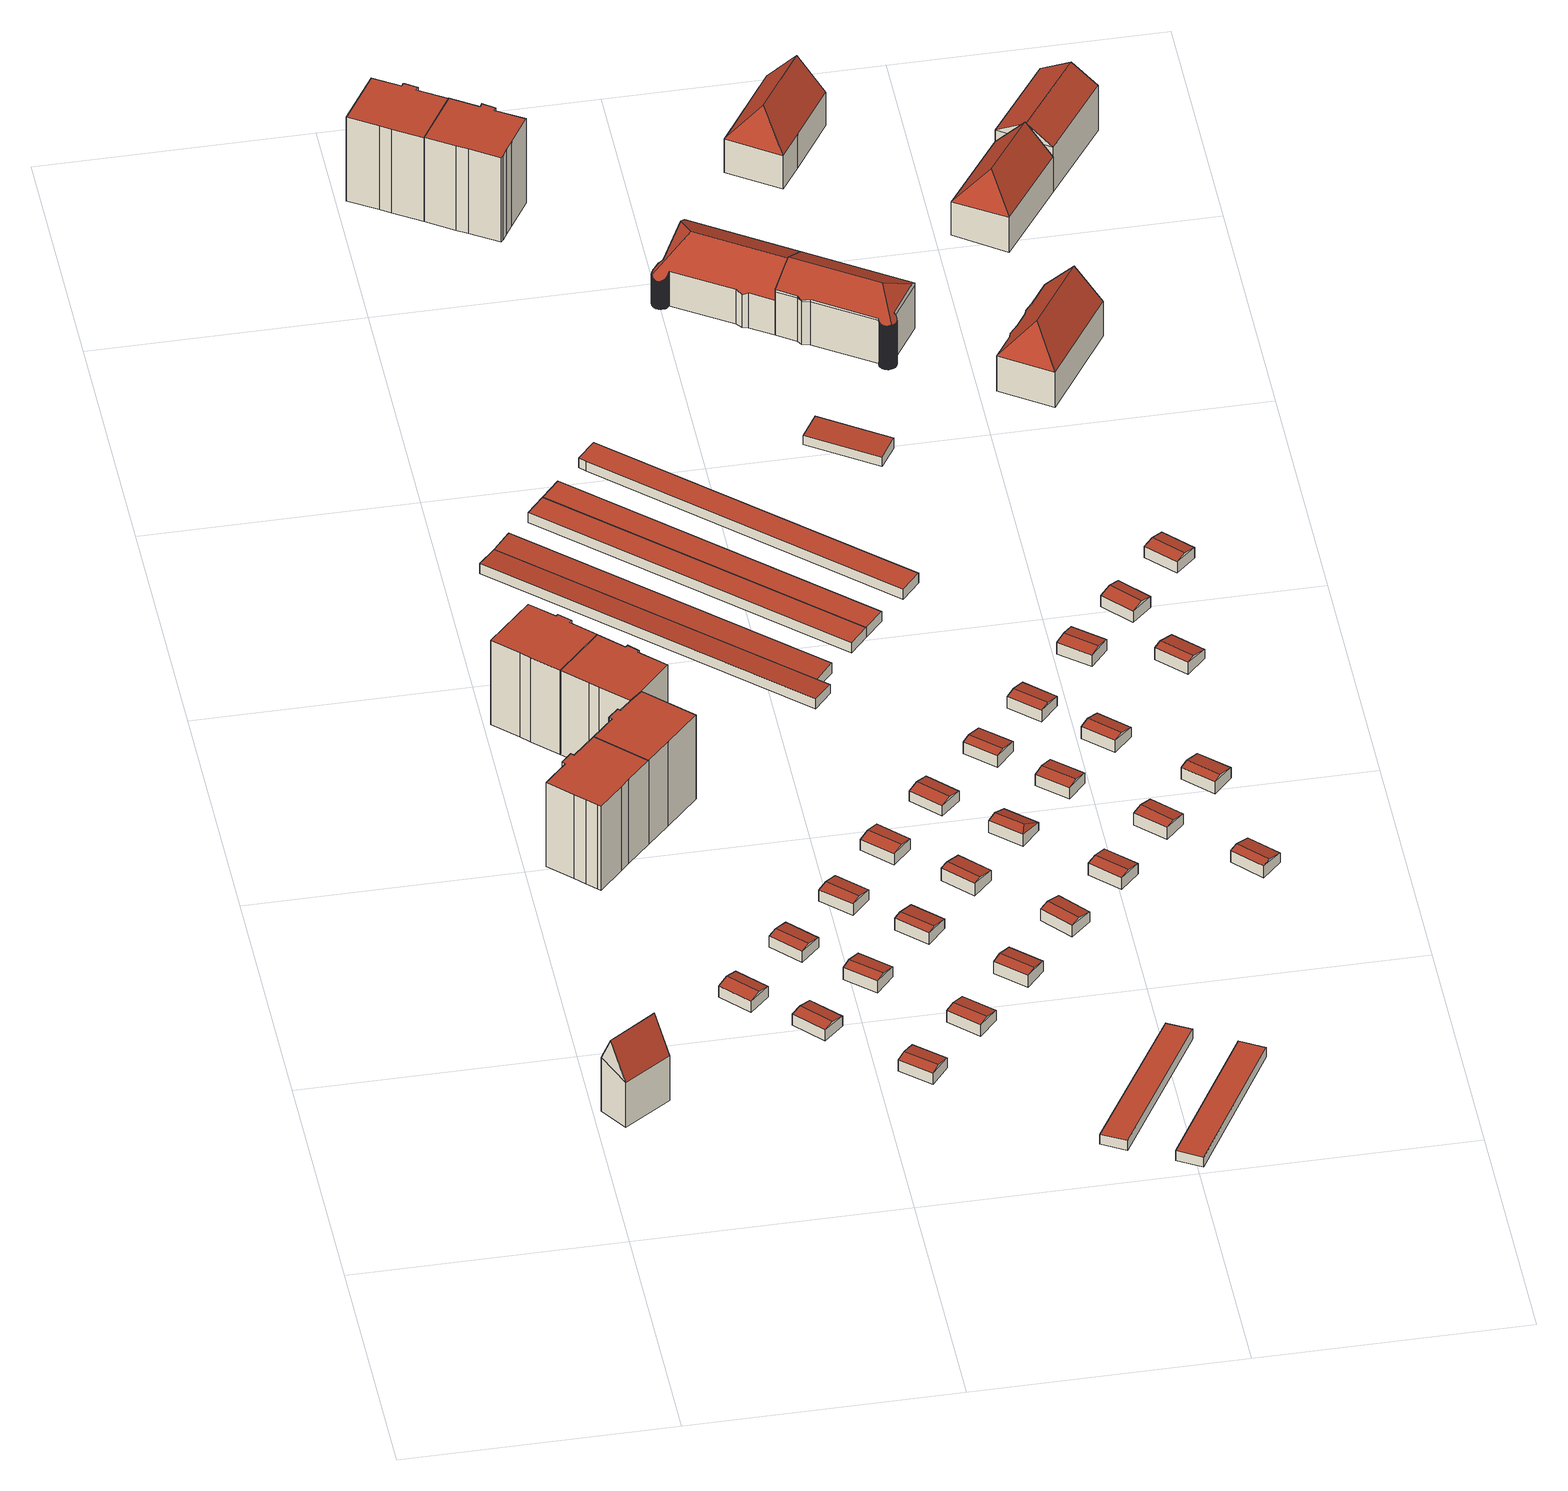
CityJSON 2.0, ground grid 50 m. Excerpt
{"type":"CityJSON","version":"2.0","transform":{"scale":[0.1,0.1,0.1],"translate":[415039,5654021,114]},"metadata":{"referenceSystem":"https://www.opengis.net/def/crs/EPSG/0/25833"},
"CityObjects":{
"building1":{"type":"Building","attributes":{"Dachtyp_tdc":"tdcGableRoof","Gemeindeschluessel":14612000,"Dachneigung":63.39,"QualitaetDacherkennung":3,"Geometrietyp2DReferenz":"3000","measuredHeight":17.48,"function":"31001_9998","roofType":"3100"},"geometry":[{"type":"Solid","lod":"2","boundaries":[[[[0,1,2,3]],[[1,4,5,2]],[[4,6,7,5]],[[6,0,3,7]],[[4,1,8]],[[0,6,9]],[[1,0,9,8]],[[6,4,8,9]],[[3,2,5,7]]]],"semantics":{"surfaces":[{"type":"WallSurface"},{"type":"RoofSurface"},{"type":"GroundSurface"}],"values":[[0,0,0,0,0,0,1,1,2]]}}]},
"building2":{"type":"Building","attributes":{"Dachtyp_tdc":"tdcPolyFlatRoof","Gemeindeschluessel":14612000,"Dachneigung":0,"QualitaetDacherkennung":67,"Geometrietyp2DReferenz":"3000","measuredHeight":19.07,"function":"31001_9998","roofType":"1000"},"geometry":[{"type":"Solid","lod":"2","boundaries":[[[[10,11,12,13]],[[11,14,15,12]],[[14,16,17,15]],[[16,18,19,17]],[[18,20,21,19]],[[20,22,23,21]],[[22,24,25,23]],[[24,26,27,25]],[[26,28,29,27]],[[28,30,31,29]],[[30,32,33,31]],[[32,34,35,33]],[[34,10,13,35]],[[34,32,30,28,26,24,22,20,18,16,14,11,10]],[[13,12,15,17,19,21,23,25,27,29,31,33,35]]]],"semantics":{"surfaces":[{"type":"WallSurface"},{"type":"RoofSurface"},{"type":"GroundSurface"}],"values":[[0,0,0,0,0,0,0,0,0,0,0,0,0,1,2]]}}]},
"building3":{"type":"Building","attributes":{"Dachtyp_tdc":"tdcGableRoof","Gemeindeschluessel":14612000,"Dachneigung":13.95,"QualitaetDacherkennung":85,"Geometrietyp2DReferenz":"3000","measuredHeight":3,"function":"31001_9998","roofType":"3100"},"geometry":[{"type":"Solid","lod":"2","boundaries":[[[[36,37,38,39]],[[37,40,41,38]],[[40,42,43,41]],[[42,36,39,43]],[[40,37,44]],[[36,42,45]],[[37,36,45,44]],[[42,40,44,45]],[[39,38,41,43]]]],"semantics":{"surfaces":[{"type":"WallSurface"},{"type":"RoofSurface"},{"type":"GroundSurface"}],"values":[[0,0,0,0,0,0,1,1,2]]}}]},
"building4":{"type":"Building","attributes":{"Dachtyp_tdc":"tdcPolyFlatRoof","Gemeindeschluessel":14612000,"Dachneigung":0,"QualitaetDacherkennung":75,"Geometrietyp2DReferenz":"3000","measuredHeight":19.01,"function":"31001_9998","roofType":"1000"},"geometry":[{"type":"Solid","lod":"2","boundaries":[[[[46,47,48,49]],[[47,50,51,48]],[[50,52,53,51]],[[52,54,55,53]],[[55,56,57,58,59,60,49,48,51,53]],[[52,50,47,46,61,62,63,64,65,54]],[[54,65,56,55]],[[65,64,57,56]],[[64,63,58,57]],[[63,62,59,58]],[[62,61,60,59]],[[61,46,49,60]]]],"semantics":{"surfaces":[{"type":"WallSurface"},{"type":"GroundSurface"},{"type":"RoofSurface"}],"values":[[0,0,0,0,1,2,0,0,0,0,0,0]]}}]},
"building5":{"type":"Building","attributes":{"Dachtyp_tdc":"tdcPolyFlatRoof","Gemeindeschluessel":14612000,"Dachneigung":0,"QualitaetDacherkennung":70,"Geometrietyp2DReferenz":"3000","measuredHeight":19,"function":"31001_9998","roofType":"1000"},"geometry":[{"type":"Solid","lod":"2","boundaries":[[[[66,67,68,69]],[[67,70,71,68]],[[70,72,73,71]],[[72,74,75,73]],[[74,76,77,75]],[[76,78,79,77]],[[78,20,21,79]],[[20,18,19,21]],[[18,80,81,19]],[[80,66,69,81]],[[80,18,20,78,76,74,72,70,67,66]],[[69,68,71,73,75,77,79,21,19,81]]]],"semantics":{"surfaces":[{"type":"WallSurface"},{"type":"RoofSurface"},{"type":"GroundSurface"}],"values":[[0,0,0,0,0,0,0,0,0,0,1,2]]}}]},
"building6":{"type":"Building","attributes":{"Dachtyp_tdc":"tdcGableRoof","Gemeindeschluessel":14612000,"Dachneigung":13.64,"QualitaetDacherkennung":79,"Geometrietyp2DReferenz":"3000","measuredHeight":2.92,"function":"31001_9998","roofType":"3100"},"geometry":[{"type":"Solid","lod":"2","boundaries":[[[[82,83,84,85]],[[83,86,87,84]],[[86,88,89,87]],[[88,82,85,89]],[[86,83,90]],[[82,88,91]],[[83,82,91,90]],[[88,86,90,91]],[[85,84,87,89]]]],"semantics":{"surfaces":[{"type":"WallSurface"},{"type":"RoofSurface"},{"type":"GroundSurface"}],"values":[[0,0,0,0,0,0,1,1,2]]}}]},
"building7":{"type":"Building","attributes":{"Dachtyp_tdc":"tdcPolyFlatRoof","Gemeindeschluessel":14612000,"Dachneigung":0,"QualitaetDacherkennung":72,"Geometrietyp2DReferenz":"3000","measuredHeight":19.05,"function":"31001_9998","roofType":"1000"},"geometry":[{"type":"Solid","lod":"2","boundaries":[[[[92,93,94,95]],[[93,96,97,94]],[[96,98,75,97]],[[98,99,73,75]],[[99,100,101,73]],[[100,102,103,101]],[[102,47,48,103]],[[47,46,49,48]],[[46,104,105,49]],[[104,106,107,105]],[[106,92,95,107]],[[106,104,46,47,102,100,99,98,96,93,92]],[[95,94,97,75,73,101,103,48,49,105,107]]]],"semantics":{"surfaces":[{"type":"WallSurface"},{"type":"RoofSurface"},{"type":"GroundSurface"}],"values":[[0,0,0,0,0,0,0,0,0,0,0,1,2]]}}]},
"building8":{"type":"Building","attributes":{"Dachtyp_tdc":"tdcGableRoof","Gemeindeschluessel":14612000,"Dachneigung":14.2,"QualitaetDacherkennung":79,"Geometrietyp2DReferenz":"3000","measuredHeight":2.97,"function":"31001_9998","roofType":"3100"},"geometry":[{"type":"Solid","lod":"2","boundaries":[[[[108,109,110,111]],[[109,112,113,110]],[[112,114,115,113]],[[114,108,111,115]],[[112,109,116]],[[108,114,117]],[[109,108,117,116]],[[114,112,116,117]],[[111,110,113,115]]]],"semantics":{"surfaces":[{"type":"WallSurface"},{"type":"RoofSurface"},{"type":"GroundSurface"}],"values":[[0,0,0,0,0,0,1,1,2]]}}]},
"building9":{"type":"Building","attributes":{"Dachtyp_tdc":"tdcGableRoof","Gemeindeschluessel":14612000,"Dachneigung":13.26,"QualitaetDacherkennung":82,"Geometrietyp2DReferenz":"3000","measuredHeight":3.08,"function":"31001_9998","roofType":"3100"},"geometry":[{"type":"Solid","lod":"2","boundaries":[[[[118,119,120,121]],[[119,122,123,120]],[[122,124,125,123]],[[124,118,121,125]],[[122,119,126]],[[118,124,127]],[[119,118,127,126]],[[124,122,126,127]],[[121,120,123,125]]]],"semantics":{"surfaces":[{"type":"WallSurface"},{"type":"RoofSurface"},{"type":"GroundSurface"}],"values":[[0,0,0,0,0,0,1,1,2]]}}]},
"building10":{"type":"Building","attributes":{"Dachtyp_tdc":"tdcGableRoof","Gemeindeschluessel":14612000,"Dachneigung":14.09,"QualitaetDacherkennung":76,"Geometrietyp2DReferenz":"3000","measuredHeight":3.05,"function":"31001_9998","roofType":"3100"},"geometry":[{"type":"Solid","lod":"2","boundaries":[[[[128,129,130,131]],[[129,132,133,130]],[[132,134,135,133]],[[134,128,131,135]],[[132,129,136]],[[128,134,137]],[[129,128,137,136]],[[134,132,136,137]],[[131,130,133,135]]]],"semantics":{"surfaces":[{"type":"WallSurface"},{"type":"RoofSurface"},{"type":"GroundSurface"}],"values":[[0,0,0,0,0,0,1,1,2]]}}]},
"building11":{"type":"Building","attributes":{"Dachtyp_tdc":"tdcGableRoof","Gemeindeschluessel":14612000,"Dachneigung":14.42,"QualitaetDacherkennung":74,"Geometrietyp2DReferenz":"3000","measuredHeight":3.02,"function":"31001_9998","roofType":"3100"},"geometry":[{"type":"Solid","lod":"2","boundaries":[[[[138,139,140,141]],[[139,142,143,140]],[[142,144,145,143]],[[144,138,141,145]],[[142,139,146]],[[138,144,147]],[[139,138,147,146]],[[144,142,146,147]],[[141,140,143,145]]]],"semantics":{"surfaces":[{"type":"WallSurface"},{"type":"RoofSurface"},{"type":"GroundSurface"}],"values":[[0,0,0,0,0,0,1,1,2]]}}]},
"building12":{"type":"Building","attributes":{"Dachtyp_tdc":"tdcPolyFlatRoof","Gemeindeschluessel":14612000,"Dachneigung":2.92,"QualitaetDacherkennung":85,"Geometrietyp2DReferenz":"3000","measuredHeight":2.24,"function":"31001_2463","roofType":"2100"},"geometry":[{"type":"Solid","lod":"2","boundaries":[[[[148,149,150,151]],[[149,152,153,150]],[[152,154,155,153]],[[154,156,157,155]],[[156,148,151,157]],[[156,154,152,149,148]],[[151,150,153,155,157]]]],"semantics":{"surfaces":[{"type":"WallSurface"},{"type":"RoofSurface"},{"type":"GroundSurface"}],"values":[[0,0,0,0,0,1,2]]}}]},
"building13":{"type":"Building","attributes":{"Dachtyp_tdc":"tdcGableRoof","Gemeindeschluessel":14612000,"Dachneigung":13.82,"QualitaetDacherkennung":62,"Geometrietyp2DReferenz":"3000","measuredHeight":3.02,"function":"31001_9998","roofType":"3100"},"geometry":[{"type":"Solid","lod":"2","boundaries":[[[[158,159,160,161]],[[159,162,163,160]],[[162,164,165,163]],[[164,158,161,165]],[[162,159,166]],[[158,164,167]],[[159,158,167,166]],[[164,162,166,167]],[[161,160,163,165]]]],"semantics":{"surfaces":[{"type":"WallSurface"},{"type":"RoofSurface"},{"type":"GroundSurface"}],"values":[[0,0,0,0,0,0,1,1,2]]}}]},
"building14":{"type":"Building","attributes":{"Dachtyp_tdc":"tdcPolyFlatRoof","Gemeindeschluessel":14612000,"Dachneigung":2.77,"QualitaetDacherkennung":87,"Geometrietyp2DReferenz":"3000","measuredHeight":2.41,"function":"31001_2463","roofType":"2100"},"geometry":[{"type":"Solid","lod":"2","boundaries":[[[[168,152,169,170]],[[152,149,171,169]],[[149,172,173,171]],[[172,168,170,173]],[[172,149,152,168]],[[170,169,171,173]]]],"semantics":{"surfaces":[{"type":"WallSurface"},{"type":"RoofSurface"},{"type":"GroundSurface"}],"values":[[0,0,0,0,1,2]]}}]},
"building15":{"type":"Building","attributes":{"Dachtyp_tdc":"tdcGableRoof","Gemeindeschluessel":14612000,"Dachneigung":12.95,"QualitaetDacherkennung":68,"Geometrietyp2DReferenz":"3000","measuredHeight":2.97,"function":"31001_9998","roofType":"3100"},"geometry":[{"type":"Solid","lod":"2","boundaries":[[[[174,175,176,177]],[[175,178,179,176]],[[178,180,181,179]],[[180,174,177,181]],[[178,175,182]],[[174,180,183]],[[175,174,183,182]],[[180,178,182,183]],[[177,176,179,181]]]],"semantics":{"surfaces":[{"type":"WallSurface"},{"type":"RoofSurface"},{"type":"GroundSurface"}],"values":[[0,0,0,0,0,0,1,1,2]]}}]},
"building16":{"type":"Building","attributes":{"Dachtyp_tdc":"tdcGableRoof","Gemeindeschluessel":14612000,"Dachneigung":13.37,"QualitaetDacherkennung":78,"Geometrietyp2DReferenz":"3000","measuredHeight":3.05,"function":"31001_9998","roofType":"3100"},"geometry":[{"type":"Solid","lod":"2","boundaries":[[[[184,185,186,187]],[[185,188,189,186]],[[188,190,191,189]],[[190,184,187,191]],[[188,185,192]],[[184,190,193]],[[185,184,193,192]],[[190,188,192,193]],[[187,186,189,191]]]],"semantics":{"surfaces":[{"type":"WallSurface"},{"type":"RoofSurface"},{"type":"GroundSurface"}],"values":[[0,0,0,0,0,0,1,1,2]]}}]},
"building17":{"type":"Building","attributes":{"Dachtyp_tdc":"tdcPolyFlatRoof","Gemeindeschluessel":14612000,"Dachneigung":0,"QualitaetDacherkennung":86,"Geometrietyp2DReferenz":"3000","measuredHeight":2.29,"function":"31001_2463","roofType":"1000"},"geometry":[{"type":"Solid","lod":"2","boundaries":[[[[194,195,196,197]],[[195,198,199,196]],[[198,200,201,199]],[[200,194,197,201]],[[200,198,195,194]],[[197,196,199,201]]]],"semantics":{"surfaces":[{"type":"WallSurface"},{"type":"RoofSurface"},{"type":"GroundSurface"}],"values":[[0,0,0,0,1,2]]}}]},
"building18":{"type":"Building","attributes":{"Dachtyp_tdc":"tdcPolyFlatRoof","Gemeindeschluessel":14612000,"Dachneigung":0,"QualitaetDacherkennung":74,"Geometrietyp2DReferenz":"3000","measuredHeight":19.05,"function":"31001_9998","roofType":"1000"},"geometry":[{"type":"Solid","lod":"2","boundaries":[[[[202,203,204,205]],[[203,206,207,204]],[[206,208,209,207]],[[208,210,211,209]],[[210,212,213,211]],[[212,214,215,213]],[[214,216,217,215]],[[216,218,219,217]],[[218,220,221,219]],[[220,222,223,221]],[[222,202,205,223]],[[222,220,218,216,214,212,210,208,206,203,202]],[[205,204,207,209,211,213,215,217,219,221,223]]]],"semantics":{"surfaces":[{"type":"WallSurface"},{"type":"RoofSurface"},{"type":"GroundSurface"}],"values":[[0,0,0,0,0,0,0,0,0,0,0,1,2]]}}]},
"building19":{"type":"Building","attributes":{"Dachtyp_tdc":"tdcGableRoof","Gemeindeschluessel":14612000,"Dachneigung":13.84,"QualitaetDacherkennung":72,"Geometrietyp2DReferenz":"3000","measuredHeight":3.08,"function":"31001_9998","roofType":"3100"},"geometry":[{"type":"Solid","lod":"2","boundaries":[[[[224,225,226,227]],[[225,228,229,226]],[[228,230,231,229]],[[230,224,227,231]],[[228,225,232]],[[224,230,233]],[[225,224,233,232]],[[230,228,232,233]],[[227,226,229,231]]]],"semantics":{"surfaces":[{"type":"WallSurface"},{"type":"RoofSurface"},{"type":"GroundSurface"}],"values":[[0,0,0,0,0,0,1,1,2]]}}]},
"building20":{"type":"Building","attributes":{"Dachtyp_tdc":"tdcPolyFlatRoof","Gemeindeschluessel":14612000,"Dachneigung":0,"QualitaetDacherkennung":88,"Geometrietyp2DReferenz":"3000","measuredHeight":2.35,"function":"31001_2463","roofType":"1000"},"geometry":[{"type":"Solid","lod":"2","boundaries":[[[[200,198,234,235]],[[198,236,237,234]],[[236,238,239,237]],[[238,200,235,239]],[[238,236,198,200]],[[235,234,237,239]]]],"semantics":{"surfaces":[{"type":"WallSurface"},{"type":"RoofSurface"},{"type":"GroundSurface"}],"values":[[0,0,0,0,1,2]]}}]},
"building21":{"type":"Building","attributes":{"Dachtyp_tdc":"tdcGableRoof","Gemeindeschluessel":14612000,"Dachneigung":13.27,"QualitaetDacherkennung":68,"Geometrietyp2DReferenz":"3000","measuredHeight":3.11,"function":"31001_9998","roofType":"3100"},"geometry":[{"type":"Solid","lod":"2","boundaries":[[[[240,241,242,243]],[[241,244,245,242]],[[244,246,247,245]],[[246,240,243,247]],[[244,241,248]],[[240,246,249]],[[241,240,249,248]],[[246,244,248,249]],[[243,242,245,247]]]],"semantics":{"surfaces":[{"type":"WallSurface"},{"type":"RoofSurface"},{"type":"GroundSurface"}],"values":[[0,0,0,0,0,0,1,1,2]]}}]},
"building22":{"type":"Building","attributes":{"Dachtyp_tdc":"tdcPolyFlatRoof","Gemeindeschluessel":14612000,"Dachneigung":2.73,"QualitaetDacherkennung":81,"Geometrietyp2DReferenz":"3000","measuredHeight":2.36,"function":"31001_2463","roofType":"2100"},"geometry":[{"type":"Solid","lod":"2","boundaries":[[[[250,251,252,253]],[[251,254,255,252]],[[254,256,257,255]],[[256,250,253,257]],[[256,254,251,250]],[[253,252,255,257]]]],"semantics":{"surfaces":[{"type":"WallSurface"},{"type":"RoofSurface"},{"type":"GroundSurface"}],"values":[[0,0,0,0,1,2]]}}]},
"building23":{"type":"Building","attributes":{"Dachtyp_tdc":"tdcGableRoof","Gemeindeschluessel":14612000,"Dachneigung":12.92,"QualitaetDacherkennung":69,"Geometrietyp2DReferenz":"3000","measuredHeight":2.86,"function":"31001_9998","roofType":"3100"},"geometry":[{"type":"Solid","lod":"2","boundaries":[[[[258,259,260,261]],[[259,262,263,260]],[[262,264,265,263]],[[264,258,261,265]],[[262,259,266]],[[258,264,267]],[[259,258,267,266]],[[264,262,266,267]],[[261,260,263,265]]]],"semantics":{"surfaces":[{"type":"WallSurface"},{"type":"RoofSurface"},{"type":"GroundSurface"}],"values":[[0,0,0,0,0,0,1,1,2]]}}]},
"building24":{"type":"Building","attributes":{"Dachtyp_tdc":"tdcPolyFlatRoof","Gemeindeschluessel":14612000,"Dachneigung":0,"QualitaetDacherkennung":70,"Geometrietyp2DReferenz":"3000","measuredHeight":19.09,"function":"31001_9998","roofType":"1000"},"geometry":[{"type":"Solid","lod":"2","boundaries":[[[[268,269,270,271]],[[269,272,273,270]],[[272,274,209,273]],[[274,275,207,209]],[[275,276,277,207]],[[276,278,279,277]],[[278,280,281,279]],[[280,282,283,281]],[[282,284,285,283]],[[284,286,287,285]],[[286,288,289,287]],[[288,290,291,289]],[[290,268,271,291]],[[290,288,286,284,282,280,278,276,275,274,272,269,268]],[[271,270,273,209,207,277,279,281,283,285,287,289,291]]]],"semantics":{"surfaces":[{"type":"WallSurface"},{"type":"RoofSurface"},{"type":"GroundSurface"}],"values":[[0,0,0,0,0,0,0,0,0,0,0,0,0,1,2]]}}]},
"building25":{"type":"Building","attributes":{"Dachtyp_tdc":"tdcPolyFlatRoof","Gemeindeschluessel":14612000,"Dachneigung":0,"QualitaetDacherkennung":81,"Geometrietyp2DReferenz":"3000","measuredHeight":2.3,"function":"31001_2463","roofType":"1000"},"geometry":[{"type":"Solid","lod":"2","boundaries":[[[[292,293,294,295]],[[293,296,297,294]],[[296,298,299,297]],[[298,300,301,299]],[[300,302,303,301]],[[302,292,295,303]],[[302,300,298,296,293,292]],[[295,294,297,299,301,303]]]],"semantics":{"surfaces":[{"type":"WallSurface"},{"type":"RoofSurface"},{"type":"GroundSurface"}],"values":[[0,0,0,0,0,0,1,2]]}}]},
"building26":{"type":"Building","attributes":{"Dachtyp_tdc":"tdcGableRoof","Gemeindeschluessel":14612000,"Dachneigung":12.47,"QualitaetDacherkennung":72,"Geometrietyp2DReferenz":"3000","measuredHeight":3.03,"function":"31001_9998","roofType":"3100"},"geometry":[{"type":"Solid","lod":"2","boundaries":[[[[304,305,306,307]],[[305,308,309,306]],[[308,310,311,309]],[[310,304,307,311]],[[308,305,312]],[[304,310,313]],[[305,304,313,312]],[[310,308,312,313]],[[307,306,309,311]]]],"semantics":{"surfaces":[{"type":"WallSurface"},{"type":"RoofSurface"},{"type":"GroundSurface"}],"values":[[0,0,0,0,0,0,1,1,2]]}}]},
"building27":{"type":"Building","attributes":{"Dachtyp_tdc":"tdcPolyFlatRoof","Gemeindeschluessel":14612000,"Dachneigung":0,"QualitaetDacherkennung":76,"Geometrietyp2DReferenz":"3000","measuredHeight":2.26,"function":"31001_2463","roofType":"1000"},"geometry":[{"type":"Solid","lod":"2","boundaries":[[[[314,315,316,317]],[[315,318,319,316]],[[318,320,321,319]],[[320,314,317,321]],[[320,318,315,314]],[[317,316,319,321]]]],"semantics":{"surfaces":[{"type":"WallSurface"},{"type":"RoofSurface"},{"type":"GroundSurface"}],"values":[[0,0,0,0,1,2]]}}]},
"building28":{"type":"Building","attributes":{"Dachtyp_tdc":"tdcHipAndGableRoof","Gemeindeschluessel":14612000,"Dachneigung":24.96,"QualitaetDacherkennung":75,"Geometrietyp2DReferenz":"3000","measuredHeight":3.16,"function":"31001_9998","roofType":"5000"},"geometry":[{"type":"Solid","lod":"2","boundaries":[[[[322,323,324,325]],[[323,326,327,324]],[[326,328,329,327]],[[328,322,325,329]],[[326,323,330]],[[322,328,331]],[[323,322,331,330]],[[328,326,330,331]],[[325,324,327,329]]]],"semantics":{"surfaces":[{"type":"WallSurface"},{"type":"RoofSurface"},{"type":"GroundSurface"}],"values":[[0,0,0,0,1,0,1,1,2]]}}]},
"building29":{"type":"Building","attributes":{"Dachtyp_tdc":"tdcGableRoof","Gemeindeschluessel":14612000,"Dachneigung":14.17,"QualitaetDacherkennung":68,"Geometrietyp2DReferenz":"3000","measuredHeight":2.99,"function":"31001_9998","roofType":"3100"},"geometry":[{"type":"Solid","lod":"2","boundaries":[[[[332,333,334,335]],[[333,336,337,334]],[[336,338,339,337]],[[338,332,335,339]],[[336,333,340]],[[332,338,341]],[[333,332,341,340]],[[338,336,340,341]],[[335,334,337,339]]]],"semantics":{"surfaces":[{"type":"WallSurface"},{"type":"RoofSurface"},{"type":"GroundSurface"}],"values":[[0,0,0,0,0,0,1,1,2]]}}]},
"building30":{"type":"Building","attributes":{"Dachtyp_tdc":"tdcGableRoof","Gemeindeschluessel":14612000,"Dachneigung":13.71,"QualitaetDacherkennung":76,"Geometrietyp2DReferenz":"3000","measuredHeight":3.09,"function":"31001_9998","roofType":"3100"},"geometry":[{"type":"Solid","lod":"2","boundaries":[[[[342,343,344,345]],[[343,346,347,344]],[[346,348,349,347]],[[348,342,345,349]],[[346,343,350]],[[342,348,351]],[[343,342,351,350]],[[348,346,350,351]],[[345,344,347,349]]]],"semantics":{"surfaces":[{"type":"WallSurface"},{"type":"RoofSurface"},{"type":"GroundSurface"}],"values":[[0,0,0,0,0,0,1,1,2]]}}]},
"building31":{"type":"Building","attributes":{"Dachtyp_tdc":"tdcGableRoof","Gemeindeschluessel":14612000,"Dachneigung":13.65,"QualitaetDacherkennung":78,"Geometrietyp2DReferenz":"3000","measuredHeight":2.99,"function":"31001_9998","roofType":"3100"},"geometry":[{"type":"Solid","lod":"2","boundaries":[[[[352,353,354,355]],[[353,356,357,354]],[[356,358,359,357]],[[358,352,355,359]],[[356,353,360]],[[352,358,361]],[[353,352,361,360]],[[358,356,360,361]],[[355,354,357,359]]]],"semantics":{"surfaces":[{"type":"WallSurface"},{"type":"RoofSurface"},{"type":"GroundSurface"}],"values":[[0,0,0,0,0,0,1,1,2]]}}]},
"building32":{"type":"Building","attributes":{"Dachtyp_tdc":"tdcGableRoof","Gemeindeschluessel":14612000,"Dachneigung":14.61,"QualitaetDacherkennung":80,"Geometrietyp2DReferenz":"3000","measuredHeight":3.06,"function":"31001_9998","roofType":"3100"},"geometry":[{"type":"Solid","lod":"2","boundaries":[[[[362,363,364,365]],[[363,366,367,364]],[[366,368,369,367]],[[368,362,365,369]],[[366,363,370]],[[362,368,371]],[[363,362,371,370]],[[368,366,370,371]],[[365,364,367,369]]]],"semantics":{"surfaces":[{"type":"WallSurface"},{"type":"RoofSurface"},{"type":"GroundSurface"}],"values":[[0,0,0,0,0,0,1,1,2]]}}]},
"building33":{"type":"Building","attributes":{"Dachtyp_tdc":"tdcFreeFormRoof","Gemeindeschluessel":14612000,"Dachneigung":47.16,"QualitaetDacherkennung":44,"Geometrietyp2DReferenz":"3000","measuredHeight":13.5,"function":"31001_9998","roofType":"5000"},"geometry":[{"type":"Solid","lod":"2","boundaries":[[[[372,373,374,375]],[[373,376,377,374]],[[376,378,377]],[[378,379,380,377]],[[379,381,382,380]],[[381,383,384,382]],[[383,385,386,384]],[[385,387,388,386]],[[387,389,390,388]],[[389,391,392,390]],[[391,393,394,392]],[[393,395,396,394]],[[395,397,398,396]],[[397,399,400,398]],[[399,401,402,400]],[[401,403,404,402]],[[403,405,406,404]],[[405,407,408,406]],[[407,409,410,408]],[[409,411,412,410]],[[411,413,414,412]],[[413,415,416,414]],[[415,417,418,416]],[[417,419,420,418]],[[419,421,422,420]],[[421,423,424,422]],[[423,425,426,424]],[[425,427,428,426]],[[427,429,430,428]],[[429,431,432,430]],[[431,433,434,432]],[[433,435,436,434]],[[435,437,438,436]],[[437,439,440,438]],[[439,441,442,440]],[[441,443,444,442]],[[443,445,446,444]],[[445,447,448,446]],[[447,449,450,448]],[[449,451,452,450]],[[451,453,454,452]],[[453,455,456,454]],[[455,457,458,456]],[[457,459,460,458]],[[459,461,462,460]],[[461,463,464,462]],[[463,465,466,464]],[[465,467,468,466]],[[467,469,470,468]],[[469,471,472,470]],[[471,473,474,472]],[[473,475,476,474]],[[475,477,478,476]],[[477,479,480,478]],[[479,481,482,480]],[[481,483,484,482]],[[483,485,486,484]],[[485,487,488,486]],[[487,489,490,488]],[[489,491,492,490]],[[491,493,494,492]],[[493,495,496,494]],[[495,497,498,496]],[[497,499,500,498]],[[499,501,502,500]],[[501,503,504,502]],[[503,505,506,504]],[[505,507,508,506]],[[507,509,510,508]],[[509,511,512,510]],[[513,514,497,495,493,491,489,487,485,483,481,479,477,475,473,471,469,467,465,463,461,459,457,455,453,451,449,447,445,443,441,439,437,435]],[[505,503,515,513,435,433,431,429,427,425,423,421,419,417,415,413,411,409,407,405,403,401,399,397,395,393,391,389,387,385,383,381,379,378,376,373,372,516,511,509,507]],[[515,501,499,514,513]],[[499,497,514]],[[503,501,515]],[[512,375,374,377,380,382,384,386,388,390,392,394,396,398,400,402,404,406,408,410,412,414,416,418,420,422,424,426,428,430,432,434,436,438,440,442,444,446,448,450,452,454,456,458,460,462,464,466,468,470,472,474,476,478,480,482,484,486,488,490,492,494,496,498,500,502,504,506,508,510]],[[511,516,512]],[[516,372,375,512]]]],"semantics":{"surfaces":[{"type":"WallSurface"},{"type":"RoofSurface"},{"type":"GroundSurface"}],"values":[[0,0,0,0,0,0,0,0,0,0,0,0,0,0,0,0,0,0,0,0,0,0,0,0,0,0,0,0,0,0,0,0,0,0,0,0,0,0,0,0,0,0,0,0,0,0,0,0,0,0,0,0,0,0,0,0,0,0,0,0,0,0,0,0,0,0,0,0,0,0,1,1,1,0,0,2,0,0]]}}]},
"building34":{"type":"Building","attributes":{"Dachtyp_tdc":"tdcPolyFlatRoof","Gemeindeschluessel":14612000,"Dachneigung":4.15,"QualitaetDacherkennung":85,"Geometrietyp2DReferenz":"3000","measuredHeight":2.35,"function":"31001_9998","roofType":"2100"},"geometry":[{"type":"Solid","lod":"2","boundaries":[[[[517,518,519,520]],[[518,521,522,519]],[[521,523,524,522]],[[523,517,520,524]],[[523,521,518,517]],[[520,519,522,524]]]],"semantics":{"surfaces":[{"type":"WallSurface"},{"type":"RoofSurface"},{"type":"GroundSurface"}],"values":[[0,0,0,0,1,2]]}}]},
"building35":{"type":"Building","attributes":{"Dachtyp_tdc":"tdcGableRoof","Gemeindeschluessel":14612000,"Dachneigung":12.76,"QualitaetDacherkennung":71,"Geometrietyp2DReferenz":"3000","measuredHeight":3.08,"function":"31001_9998","roofType":"3100"},"geometry":[{"type":"Solid","lod":"2","boundaries":[[[[525,526,527,528]],[[526,529,530,527]],[[529,531,532,530]],[[531,525,528,532]],[[529,526,533]],[[525,531,534]],[[526,525,534,533]],[[531,529,533,534]],[[528,527,530,532]]]],"semantics":{"surfaces":[{"type":"WallSurface"},{"type":"RoofSurface"},{"type":"GroundSurface"}],"values":[[0,0,0,0,0,0,1,1,2]]}}]},
"building36":{"type":"Building","attributes":{"Dachtyp_tdc":"tdcGableRoof","Gemeindeschluessel":14612000,"Dachneigung":16.14,"QualitaetDacherkennung":75,"Geometrietyp2DReferenz":"3000","measuredHeight":3.04,"function":"31001_9998","roofType":"3100"},"geometry":[{"type":"Solid","lod":"2","boundaries":[[[[535,536,537,538]],[[536,539,540,537]],[[539,541,542,540]],[[541,535,538,542]],[[539,536,543]],[[535,541,544]],[[536,535,544,543]],[[541,539,543,544]],[[538,537,540,542]]]],"semantics":{"surfaces":[{"type":"WallSurface"},{"type":"RoofSurface"},{"type":"GroundSurface"}],"values":[[0,0,0,0,0,0,1,1,2]]}}]},
"building37":{"type":"Building","attributes":{"Dachtyp_tdc":"tdcGableRoof","Gemeindeschluessel":14612000,"Dachneigung":13.41,"QualitaetDacherkennung":82,"Geometrietyp2DReferenz":"3000","measuredHeight":3.12,"function":"31001_9998","roofType":"3100"},"geometry":[{"type":"Solid","lod":"2","boundaries":[[[[545,546,547,548]],[[546,549,550,547]],[[549,551,552,550]],[[551,545,548,552]],[[549,546,553]],[[545,551,554]],[[546,545,554,553]],[[551,549,553,554]],[[548,547,550,552]]]],"semantics":{"surfaces":[{"type":"WallSurface"},{"type":"RoofSurface"},{"type":"GroundSurface"}],"values":[[0,0,0,0,0,0,1,1,2]]}}]},
"building38":{"type":"Building","attributes":{"Dachtyp_tdc":"tdcGableRoof","Gemeindeschluessel":14612000,"Dachneigung":15.33,"QualitaetDacherkennung":80,"Geometrietyp2DReferenz":"3000","measuredHeight":3.06,"function":"31001_9998","roofType":"3100"},"geometry":[{"type":"Solid","lod":"2","boundaries":[[[[555,556,557,558]],[[559,560,558,557]],[[561,562,563,564]],[[556,555,562,561]],[[555,560,563,562]],[[560,559,564,563]],[[559,556,561,564]],[[560,555,558]],[[556,559,557]]]],"semantics":{"surfaces":[{"type":"RoofSurface"},{"type":"GroundSurface"},{"type":"WallSurface"}],"values":[[0,0,1,2,2,2,2,2,2]]}}]},
"building39":{"type":"Building","attributes":{"Dachtyp_tdc":"tdcFreeFormRoof","Gemeindeschluessel":14612000,"Dachneigung":28.98,"QualitaetDacherkennung":42,"Geometrietyp2DReferenz":"3000","measuredHeight":13.35,"function":"31001_9998","roofType":"5000"},"geometry":[{"type":"Solid","lod":"2","boundaries":[[[[565,566,567,568]],[[566,569,570,567]],[[569,571,572,570]],[[571,573,574,572]],[[573,575,576,574]],[[575,577,578,576]],[[577,579,580,578]],[[579,581,582,580]],[[581,583,584,582]],[[583,585,586,584]],[[585,587,588,586]],[[587,589,590,588]],[[589,591,592,590]],[[591,593,594,592]],[[593,595,596,594]],[[595,597,598,596]],[[597,599,600,598]],[[599,601,602,600]],[[601,603,604,602]],[[603,605,606,604]],[[605,607,608,606]],[[607,609,610,608]],[[609,611,612,610]],[[611,613,614,612]],[[613,615,616,614]],[[615,617,618,616]],[[617,619,620,618]],[[619,621,622,620]],[[621,623,624,622]],[[623,625,626,624]],[[625,627,628,626]],[[627,629,630,628]],[[629,631,632,630]],[[631,633,634,632]],[[633,635,636,634]],[[635,637,638,636]],[[637,639,640,638]],[[639,641,642,640]],[[641,643,644,642]],[[643,645,646,644]],[[645,647,648,646]],[[647,649,650,648]],[[649,651,652,650]],[[651,653,654,652]],[[653,655,656,654]],[[655,657,658,656]],[[657,659,660,658]],[[659,661,662,660]],[[661,663,664,662]],[[663,665,666,664]],[[665,667,668,666]],[[667,669,670,668]],[[669,671,672,670]],[[671,673,674,672]],[[673,675,676,674]],[[675,677,678,676]],[[677,679,504,678]],[[679,680,502,504]],[[681,682,683,684,685,686,687,688,689,690,595,593,691,692,693,694,695,696,697,698,699,700,701,702,703,704,705,706,707,708,709,710,711]],[[501,712,711,710,713]],[[714,715,716,717,647,645,643,641,639,637,635,633,631,629,627,718,719,720,721,722,723,681,711,712,724,725,726,727,728,729,730,731,732,733,734,735]],[[655,714,735,657]],[[657,735,734,659]],[[659,734,733,661]],[[661,733,732,663]],[[665,731,730,667]],[[663,732,731,665]],[[667,730,729,669]],[[669,729,728,671]],[[671,728,727,673]],[[673,727,726,675]],[[675,726,725,677]],[[677,725,724,679]],[[679,724,712,501,680]],[[613,681,723,615]],[[611,682,681,613]],[[615,723,722,617]],[[617,722,721,619]],[[619,721,720,621]],[[621,720,719,623]],[[623,719,718,625]],[[625,718,627]],[[647,717,649]],[[649,717,716,651]],[[651,716,715,653]],[[653,715,714,655]],[[736,713,710,709,737]],[[680,501,713,736]],[[737,709,708,738]],[[708,707,738]],[[738,707,706,739]],[[739,706,705,565]],[[565,705,704,566]],[[566,704,703,569]],[[569,703,702,571]],[[571,702,701,573]],[[573,701,700,575]],[[575,700,699,577]],[[577,699,698,579]],[[579,698,697,581]],[[581,697,696,583]],[[680,736,740,502]],[[736,737,741,740]],[[737,738,742,741]],[[738,739,743,742]],[[739,565,568,743]],[[583,696,695,585]],[[585,695,694,587]],[[587,694,693,589]],[[589,693,692,591]],[[591,692,691,593]],[[595,690,597]],[[597,690,689,599]],[[599,689,688,601]],[[601,688,687,603]],[[603,687,686,605]],[[605,686,685,607]],[[607,685,684,609]],[[609,684,683,611]],[[683,682,611]],[[502,740,741,742,743,568,567,570,572,574,576,578,580,582,584,586,588,590,592,594,596,598,600,602,604,606,608,610,612,614,616,618,620,622,624,626,628,630,632,634,636,638,640,642,644,646,648,650,652,654,656,658,660,662,664,666,668,670,672,674,676,678,504]]]],"semantics":{"surfaces":[{"type":"WallSurface"},{"type":"RoofSurface"},{"type":"GroundSurface"}],"values":[[0,0,0,0,0,0,0,0,0,0,0,0,0,0,0,0,0,0,0,0,0,0,0,0,0,0,0,0,0,0,0,0,0,0,0,0,0,0,0,0,0,0,0,0,0,0,0,0,0,0,0,0,0,0,0,0,0,0,1,1,1,0,0,0,0,0,0,0,0,0,0,0,0,0,0,0,0,0,0,0,0,0,0,0,0,0,0,0,0,0,0,0,0,0,0,0,0,0,0,0,0,0,0,0,0,0,0,0,0,0,0,0,0,0,0,0,0,0,0,0,2]]}}]},
"building40":{"type":"Building","attributes":{"Dachtyp_tdc":"tdcGableRoof","Gemeindeschluessel":14612000,"Dachneigung":13.29,"QualitaetDacherkennung":82,"Geometrietyp2DReferenz":"3000","measuredHeight":3.1,"function":"31001_9998","roofType":"3100"},"geometry":[{"type":"Solid","lod":"2","boundaries":[[[[744,745,746,747]],[[745,748,749,746]],[[748,750,751,749]],[[750,744,747,751]],[[748,745,752]],[[744,750,753]],[[745,744,753,752]],[[750,748,752,753]],[[747,746,749,751]]]],"semantics":{"surfaces":[{"type":"WallSurface"},{"type":"RoofSurface"},{"type":"GroundSurface"}],"values":[[0,0,0,0,0,0,1,1,2]]}}]},
"building41":{"type":"Building","attributes":{"Dachtyp_tdc":"tdcGableRoof","Gemeindeschluessel":14612000,"Dachneigung":13.89,"QualitaetDacherkennung":82,"Geometrietyp2DReferenz":"3000","measuredHeight":3.09,"function":"31001_9998","roofType":"3100"},"geometry":[{"type":"Solid","lod":"2","boundaries":[[[[754,755,756,757]],[[755,758,759,756]],[[758,760,761,759]],[[760,754,757,761]],[[758,755,762]],[[754,760,763]],[[755,754,763,762]],[[760,758,762,763]],[[757,756,759,761]]]],"semantics":{"surfaces":[{"type":"WallSurface"},{"type":"RoofSurface"},{"type":"GroundSurface"}],"values":[[0,0,0,0,0,0,1,1,2]]}}]},
"building42":{"type":"Building","attributes":{"Dachtyp_tdc":"tdcGableRoof","Gemeindeschluessel":14612000,"Dachneigung":15.21,"QualitaetDacherkennung":68,"Geometrietyp2DReferenz":"3000","measuredHeight":3.02,"function":"31001_9998","roofType":"3100"},"geometry":[{"type":"Solid","lod":"2","boundaries":[[[[764,765,766,767]],[[765,768,769,766]],[[768,770,771,769]],[[770,764,767,771]],[[768,765,772]],[[764,770,773]],[[765,764,773,772]],[[770,768,772,773]],[[767,766,769,771]]]],"semantics":{"surfaces":[{"type":"WallSurface"},{"type":"RoofSurface"},{"type":"GroundSurface"}],"values":[[0,0,0,0,0,0,1,1,2]]}}]},
"building43":{"type":"Building","attributes":{"Dachtyp_tdc":"tdcFreeFormRoof","Gemeindeschluessel":14612000,"Dachneigung":49.39,"QualitaetDacherkennung":79,"Geometrietyp2DReferenz":"3000","measuredHeight":13.94,"function":"31001_9998","roofType":"5000"},"geometry":[{"type":"Solid","lod":"2","boundaries":[[[[774,775,776,777]],[[775,778,779,776]],[[778,780,781,779]],[[780,782,783,781]],[[782,774,777,783]],[[782,784,774]],[[780,778,785,784,782]],[[784,785,775,774]],[[778,775,785]],[[777,776,779,781,783]]]],"semantics":{"surfaces":[{"type":"WallSurface"},{"type":"RoofSurface"},{"type":"GroundSurface"}],"values":[[0,0,0,0,0,1,1,1,0,2]]}}]},
"building44":{"type":"Building","attributes":{"Dachtyp_tdc":"tdcGableRoof","Gemeindeschluessel":14612000,"Dachneigung":12.3,"QualitaetDacherkennung":68,"Geometrietyp2DReferenz":"3000","measuredHeight":3.02,"function":"31001_9998","roofType":"3100"},"geometry":[{"type":"Solid","lod":"2","boundaries":[[[[786,787,788,789]],[[790,791,787,786]],[[791,792,788,787]],[[792,793,789,788]],[[793,790,786,789]],[[792,791,794]],[[790,793,795]],[[791,790,795,794]],[[793,792,794,795]]]],"semantics":{"surfaces":[{"type":"GroundSurface"},{"type":"WallSurface"},{"type":"RoofSurface"}],"values":[[0,1,1,1,1,1,1,2,2]]}}]},
"building45":{"type":"Building","attributes":{"Dachtyp_tdc":"tdcFreeFormRoof","Gemeindeschluessel":14612000,"Dachneigung":47.82,"QualitaetDacherkennung":56,"Geometrietyp2DReferenz":"3000","measuredHeight":13.98,"function":"31001_9998","roofType":"5000"},"geometry":[{"type":"Solid","lod":"2","boundaries":[[[[796,797,798,799]],[[797,800,801,798]],[[800,802,803,801]],[[802,804,805,803]],[[804,806,807,805]],[[806,808,809,807]],[[808,810,811,809]],[[810,812,813,811]],[[812,814,815,813]],[[814,816,817,815]],[[816,796,799,817]],[[812,810,808,818]],[[808,806,804,802,800,797,796,816,814,818]],[[814,812,818]],[[799,798,801,803,805,807,809,811,813,815,817]]]],"semantics":{"surfaces":[{"type":"WallSurface"},{"type":"RoofSurface"},{"type":"GroundSurface"}],"values":[[0,0,0,0,0,0,0,0,0,0,0,1,1,1,2]]}}]},
"building46":{"type":"Building","attributes":{"Dachtyp_tdc":"tdcHipAndGableRoof","Gemeindeschluessel":14612000,"Dachneigung":48.39,"QualitaetDacherkennung":82,"Geometrietyp2DReferenz":"3000","measuredHeight":13.94,"function":"31001_9998","roofType":"5000"},"geometry":[{"type":"Solid","lod":"2","boundaries":[[[[819,820,821,822]],[[820,823,824,821]],[[823,825,826,824]],[[825,819,822,826]],[[823,820,827]],[[819,825,828]],[[820,819,828,827]],[[825,823,827,828]],[[822,821,824,826]]]],"semantics":{"surfaces":[{"type":"WallSurface"},{"type":"RoofSurface"},{"type":"GroundSurface"}],"values":[[0,0,0,0,1,0,1,1,2]]}}]},
"building47":{"type":"Building","attributes":{"Dachtyp_tdc":"tdcGableRoof","Gemeindeschluessel":14612000,"Dachneigung":31.77,"QualitaetDacherkennung":76,"Geometrietyp2DReferenz":"3000","measuredHeight":13.66,"function":"31001_9998","roofType":"3100"},"geometry":[{"type":"Solid","lod":"2","boundaries":[[[[829,830,831,826]],[[830,832,833,831]],[[832,834,822,833]],[[834,829,826,822]],[[832,830,835]],[[829,834,836]],[[830,829,836,835]],[[834,832,835,836]],[[826,831,833,822]]]],"semantics":{"surfaces":[{"type":"WallSurface"},{"type":"RoofSurface"},{"type":"GroundSurface"}],"values":[[0,0,0,0,0,0,1,1,2]]}}]}
},
"vertices":[
[134,348,109],[46,290,109],[46,290,8],[134,348,8],[13,341,130],[13,341,8],[100,398,130],[100,398,8],[26,321,183],[113,379,183],
[74,1018,219],[69,1024,219],[69,1024,29],[74,1018,29],[88,1043,219],[88,1043,29],[93,1038,219],[93,1038,29],[135,1080,219],[135,1080,29],[217,1000,219],[217,1000,29],[174,957,219],[174,957,29],[158,940,219],[158,940,29],[114,895,219],[114,895,29],[109,900,219],[109,900,29],[92,916,219],[92,916,29],[74,934,219],[74,934,29],[32,975,219],[32,975,29],
[314,547,38],[266,598,38],[266,598,13],[314,547,13],[302,632,37],[302,632,13],[350,582,37],[350,582,13],[283,614,44],[331,563,44],
[190,1345,220],[110,1263,220],[110,1263,29],[190,1345,29],[66,1305,220],[66,1305,29],[50,1321,220],[50,1321,29],[6,1363,220],[6,1363,29],[87,1446,29],[129,1406,29],[132,1410,29],[153,1390,29],[149,1385,29],[149,1385,220],[153,1390,220],[132,1410,220],[129,1406,220],[87,1446,220],
[170,1126,219],[189,1145,219],[189,1145,29],[170,1126,29],[193,1141,219],[193,1141,29],[214,1162,219],[214,1162,29],[238,1184,219],[238,1184,29],[319,1105,219],[319,1105,29],[259,1043,219],[259,1043,29],[175,1121,219],[175,1121,29],
[414,534,36],[462,482,36],[462,482,14],[414,534,14],[425,448,39],[425,448,14],[377,500,39],[377,500,14],[441,463,43],[394,515,43],
[253,1290,220],[250,1287,220],[250,1287,29],[253,1290,29],[295,1244,220],[295,1244,29],[238,1184,220],[214,1162,220],[168,1206,220],[168,1206,29],[153,1221,220],[153,1221,29],[232,1304,220],[232,1304,29],[236,1308,220],[236,1308,29],
[424,660,39],[375,711,39],[375,711,14],[424,660,14],[411,746,36],[411,746,14],[459,695,36],[459,695,14],[389,725,43],[438,675,43],
[567,386,36],[620,340,36],[620,340,13],[567,386,13],[588,302,38],[588,302,13],[535,348,38],[535,348,13],[601,318,43],[548,363,43],
[519,644,35],[571,597,35],[571,597,12],[519,644,12],[538,560,39],[538,560,12],[486,606,39],[486,606,12],[551,574,43],[498,620,43],
[533,769,39],[482,817,39],[482,817,13],[533,769,13],[517,853,36],[517,853,13],[567,805,36],[567,805,13],[497,832,43],[547,784,43],
[61,1769,46],[93,1805,43],[93,1805,23],[61,1769,23],[579,1364,43],[579,1364,23],[599,1346,43],[599,1346,23],[567,1310,46],[567,1310,23],
[692,413,39],[641,461,39],[641,461,13],[692,413,13],[675,497,36],[675,497,13],[726,449,36],[726,449,13],[655,476,43],[706,428,43],
[611,1399,46],[579,1364,22],[611,1399,22],[93,1805,22],[125,1840,46],[125,1840,22],
[632,754,35],[682,706,35],[682,706,13],[632,754,13],[648,669,40],[648,669,13],[597,718,40],[597,718,13],[660,682,43],[609,730,43],
[627,889,37],[577,938,37],[577,938,13],[627,889,13],[612,974,37],[612,974,13],[662,924,37],[662,924,13],[593,954,43],[643,905,43],
[655,1447,44],[168,1889,44],[168,1889,22],[655,1447,22],[200,1925,44],[200,1925,22],[687,1483,44],[687,1483,22],
[154,2865,193],[150,2859,193],[150,2859,3],[154,2865,3],[201,2826,193],[201,2826,3],[140,2731,193],[140,2731,3],[89,2763,193],[89,2763,3],[70,2776,193],[70,2776,3],[18,2809,193],[18,2809,3],[79,2904,193],[79,2904,3],[127,2874,193],[127,2874,3],[131,2880,193],[131,2880,3],[133,2879,193],[133,2879,3],
[778,611,36],[829,564,36],[829,564,12],[778,611,12],[796,527,39],[796,527,12],[744,575,39],[744,575,12],[810,542,43],[758,590,43],
[200,1925,21],[687,1483,21],[234,1963,44],[234,1963,21],[721,1520,44],[721,1520,21],
[749,784,40],[700,835,40],[700,835,12],[749,784,12],[736,869,35],[736,869,12],[785,819,35],[785,819,12],[712,846,43],[761,796,43],
[887,72,33],[843,98,31],[843,98,10],[887,72,10],[1008,369,31],[1008,369,10],[1051,343,33],[1051,343,10],
[732,1000,37],[683,1050,37],[683,1050,14],[732,1000,14],[719,1085,36],[719,1085,14],[768,1035,36],[768,1035,14],[699,1065,43],[748,1016,43],
[261,2653,194],[210,2686,194],[210,2686,3],[261,2653,3],[190,2698,194],[190,2698,3],[140,2731,194],[201,2826,194],[250,2794,194],[250,2794,3],[254,2801,194],[254,2801,3],[276,2786,194],[276,2786,3],[272,2780,194],[272,2780,3],[322,2748,194],[322,2748,3],[287,2692,194],[287,2692,3],[274,2673,194],[274,2673,3],[265,2658,194],[265,2658,3],
[280,2017,44],[313,2053,44],[313,2053,22],[280,2017,22],[781,1628,44],[781,1628,22],[802,1609,44],[802,1609,22],[768,1571,44],[768,1571,22],[291,2005,44],[291,2005,22],
[895,645,39],[849,698,39],[849,698,13],[895,645,13],[887,731,36],[887,731,13],[932,678,36],[932,678,13],[864,712,43],[910,659,43],
[964,31,32],[1123,299,32],[1123,299,10],[964,31,10],[1167,273,32],[1167,273,10],[1008,5,32],[1008,5,10],
[837,982,30],[889,935,30],[889,935,12],[837,982,12],[855,898,39],[855,898,12],[803,945,39],[803,945,12],[861,921,43],[817,960,43],
[832,1196,35],[884,1149,35],[884,1149,13],[832,1196,13],[850,1112,39],[850,1112,13],[798,1159,39],[798,1159,13],[862,1125,43],[810,1172,43],
[987,839,36],[1037,790,36],[1037,790,12],[987,839,12],[1002,754,39],[1002,754,12],[952,803,39],[952,803,12],[1017,769,43],[967,818,43],
[938,1090,36],[990,1043,36],[990,1043,13],[938,1090,13],[957,1006,38],[957,1006,13],[905,1053,38],[905,1053,13],[971,1022,43],[919,1069,43],
[946,1217,39],[894,1264,39],[894,1264,13],[946,1217,13],[928,1301,36],[928,1301,13],[980,1254,35],[980,1254,13],[908,1279,43],[960,1232,43],
[514,2430,82],[513,2429,80],[513,2429,5],[514,2430,5],[512,2428,79],[512,2428,5],[512,2428,78],[511,2427,77],[511,2427,5],[510,2426,76],[510,2426,5],[509,2426,75],[509,2426,5],[508,2425,74],[508,2425,5],[507,2425,73],[507,2425,5],[505,2425,72],[505,2425,5],[504,2425,71],[504,2425,5],[503,2425,70],[503,2425,5],[502,2425,70],[502,2425,5],[501,2425,69],[501,2425,5],[500,2425,69],[500,2425,5],[499,2425,68],[499,2425,5],[498,2425,68],[498,2425,5],[497,2426,67],[497,2426,5],[496,2426,67],[496,2426,5],[495,2427,67],[495,2427,5],[494,2427,67],[494,2427,5],[493,2428,67],[493,2428,5],[492,2428,67],[492,2428,5],[491,2429,67],[491,2429,5],[490,2430,68],[490,2430,5],[489,2431,68],[489,2431,5],[489,2432,68],[489,2432,5],[488,2433,69],[488,2433,5],[488,2434,69],[488,2434,5],[487,2435,70],[487,2435,5],[487,2436,71],[487,2436,5],[487,2437,72],[487,2437,5],[486,2438,73],[486,2438,5],[486,2439,72],[486,2439,5],[486,2440,72],[486,2440,5],[486,2441,72],[486,2441,5],[486,2443,72],[486,2443,5],[486,2444,71],[486,2444,5],[487,2445,71],[487,2445,5],[487,2446,71],[487,2446,5],[487,2447,71],[487,2447,5],[488,2448,72],[488,2448,5],[488,2449,72],[488,2449,5],[489,2450,72],[489,2450,5],[490,2451,73],[490,2451,5],[490,2452,73],[490,2452,5],[491,2452,74],[491,2452,5],[492,2453,74],[492,2453,5],[493,2454,75],[493,2454,5],[494,2454,76],[494,2454,5],[495,2455,77],[495,2455,5],[496,2455,78],[496,2455,5],[497,2456,79],[497,2456,5],[498,2456,80],[498,2456,5],[499,2456,81],[499,2456,5],[500,2457,82],[500,2457,5],[501,2457,83],[501,2457,5],[502,2457,84],[502,2457,5],[504,2457,85],[504,2457,5],[505,2457,86],[505,2457,5],[506,2456,87],[506,2456,5],[507,2456,89],[507,2456,5],[508,2456,90],[508,2456,5],[509,2455,91],[509,2455,5],[561,2534,108],[561,2534,5],[743,2414,108],[743,2414,5],[681,2322,84],[681,2322,5],[640,2349,84],[640,2349,5],[629,2352,79],[629,2352,5],[620,2363,84],[620,2363,5],[515,2431,84],[515,2431,5],[560,2464,140],[552,2521,117],[710,2365,140],[515,2431,83],
[826,1978,38],[798,1935,34],[798,1935,14],[826,1978,14],[674,2017,34],[674,2017,14],[703,2060,38],[703,2060,14],
[1089,955,36],[1138,906,36],[1138,906,12],[1089,955,12],[1103,871,39],[1103,871,12],[1053,920,39],[1053,920,12],[1117,885,43],[1068,935,43],
[1040,1199,34],[1091,1151,34],[1091,1151,12],[1040,1199,12],[1057,1115,39],[1057,1115,12],[1006,1163,39],[1006,1163,12],[1071,1130,43],[1020,1178,43],
[1059,1347,38],[1005,1392,38],[1005,1392,12],[1059,1347,12],[1037,1430,37],[1037,1430,12],[1091,1385,37],[1091,1385,12],[1020,1409,43],[1073,1364,43],
[1284,775,34],[1236,825,34],[1213,803,43],[1261,753,43],[1200,791,40],[1248,740,40],[1236,825,13],[1284,775,13],[1248,740,13],[1200,791,13],
[873,2217,103],[874,2216,103],[874,2216,5],[873,2217,5],[874,2215,103],[874,2215,5],[874,2214,103],[874,2214,5],[874,2213,103],[874,2213,5],[874,2212,103],[874,2212,5],[874,2211,103],[874,2211,5],[874,2210,103],[874,2210,5],[874,2209,103],[874,2209,5],[874,2208,103],[874,2208,5],[874,2207,103],[874,2207,5],[873,2206,103],[873,2206,5],[873,2205,103],[873,2205,5],[873,2204,103],[873,2204,5],[872,2203,103],[872,2203,5],[871,2202,103],[871,2202,5],[870,2201,103],[870,2201,5],[870,2200,103],[870,2200,5],[869,2200,103],[869,2200,5],[868,2199,103],[868,2199,5],[867,2199,103],[867,2199,5],[866,2198,103],[866,2198,5],[865,2198,103],[865,2198,5],[864,2197,103],[864,2197,5],[863,2197,103],[863,2197,5],[862,2197,103],[862,2197,5],[860,2196,103],[860,2196,5],[859,2196,103],[859,2196,5],[858,2196,103],[858,2196,5],[857,2196,103],[857,2196,5],[856,2196,103],[856,2196,5],[855,2197,103],[855,2197,5],[854,2197,103],[854,2197,5],[853,2197,103],[853,2197,5],[852,2198,103],[852,2198,5],[851,2198,103],[851,2198,5],[850,2199,103],[850,2199,5],[849,2199,103],[849,2199,5],[848,2200,103],[848,2200,5],[847,2201,103],[847,2201,5],[846,2202,103],[846,2202,5],[846,2203,103],[846,2203,5],[845,2204,103],[845,2204,5],[844,2205,103],[844,2205,5],[844,2206,103],[844,2206,5],[844,2207,103],[844,2207,5],[843,2208,103],[843,2208,5],[843,2209,103],[843,2209,5],[843,2210,103],[843,2210,5],[843,2211,103],[843,2211,5],[843,2212,103],[843,2212,5],[843,2213,103],[843,2213,5],[843,2214,103],[843,2214,5],[843,2215,103],[843,2215,5],[737,2285,103],[737,2285,5],[722,2289,103],[722,2289,5],[716,2299,103],[716,2299,5],[681,2322,103],[743,2414,103],[863,2197,106],[864,2197,106],[864,2197,105],[865,2198,105],[866,2198,105],[867,2199,104],[868,2199,104],[869,2200,104],[870,2200,104],[870,2201,104],[872,2203,104],[873,2204,104],[873,2205,104],[873,2206,104],[874,2207,104],[874,2208,104],[874,2209,105],[874,2210,105],[874,2211,105],[874,2212,106],[874,2213,106],[874,2214,107],[874,2215,107],[874,2216,108],[873,2217,109],[873,2218,109],[872,2219,110],[872,2219,111],[871,2220,111],[915,2286,115],[860,2270,139],[712,2368,139],[921,2296,108],[844,2207,105],[844,2206,104],[844,2205,104],[845,2204,104],[856,2196,104],[857,2196,104],[858,2196,104],[859,2196,105],[860,2196,105],[862,2197,105],[681,2322,108],[716,2299,108],[722,2289,105],[737,2285,108],[843,2215,108],[843,2214,108],[843,2213,107],[843,2212,107],[843,2211,106],[843,2210,106],[843,2209,105],[843,2208,105],[921,2296,103],[871,2220,103],[872,2219,103],[873,2218,103],[921,2296,5],[871,2220,5],[872,2219,5],[873,2218,5],
[1191,1061,35],[1241,1013,35],[1241,1013,12],[1191,1061,12],[1207,976,39],[1207,976,12],[1156,1025,39],[1156,1025,12],[1218,989,43],[1168,1037,43],
[1149,1449,38],[1102,1501,38],[1102,1501,13],[1149,1449,13],[1139,1535,38],[1139,1535,13],[1186,1483,38],[1186,1483,13],[1121,1519,44],[1168,1467,44],
[1204,1380,35],[1253,1331,35],[1253,1331,14],[1204,1380,14],[1218,1295,41],[1218,1295,14],[1168,1344,41],[1168,1344,14],[1230,1308,44],[1180,1357,44],
[674,2770,75],[776,2923,75],[776,2923,0],[674,2770,0],[869,2861,75],[869,2861,0],[801,2759,75],[801,2759,0],[766,2708,75],[766,2708,0],[742,2771,140],[823,2892,140],
[1247,1562,15],[1199,1614,15],[1236,1647,15],[1284,1596,15],[1247,1562,40],[1199,1614,40],[1236,1647,39],[1284,1596,39],[1216,1629,45],[1263,1578,45],
[1065,2168,79],[1080,2179,86],[1080,2179,7],[1065,2168,7],[1099,2207,86],[1099,2207,7],[1102,2221,81],[1102,2221,7],[1115,2231,86],[1115,2231,7],[1146,2277,86],[1146,2277,7],[1192,2246,147],[1192,2246,7],[1237,2215,86],[1237,2215,7],[1121,2043,86],[1121,2043,7],[1030,2105,86],[1030,2105,7],[1061,2151,86],[1061,2151,7],[1103,2115,147],
[1222,2612,83],[1118,2467,83],[1118,2467,4],[1222,2612,4],[1028,2531,78],[1028,2531,4],[1132,2676,78],[1132,2676,4],[1098,2530,143],[1179,2643,143],
[1132,2676,104],[1238,2824,104],[1238,2824,4],[1328,2759,106],[1328,2759,4],[1222,2612,105],[1286,2789,140],[1180,2642,140]
]}
